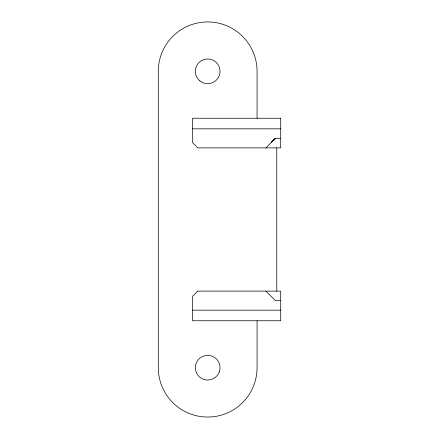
<?xml version="1.0" encoding="UTF-8"?>
<svg xmlns="http://www.w3.org/2000/svg" width="439" height="439" viewBox="0 0 439 439"><rect width="100%" height="100%" fill="white"/><g stroke="black" fill="none" stroke-linecap="round" stroke-linejoin="round"><path stroke-width="0.66" d="M265.891 147.883L275.418 138.356L280.713 138.356M192.512 128.83L280.713 128.83M280.713 300.644L275.418 300.644L265.891 291.117M192.512 310.17L280.713 310.17M276.773 147.883L276.773 291.117M257.073 118.245L257.073 71.343A49.393 49.393 0 0 0 207.68 21.95A49.393 49.393 0 0 0 158.287 71.343L158.287 367.657A49.393 49.393 0 0 0 207.68 417.05A49.393 49.393 0 0 0 257.073 367.657L257.073 320.755M219.423 371.509L218.682 373.298A12.347 12.347 0 0 1 207.68 380.042L205.748 379.889A12.347 12.347 0 0 1 196.677 362.087L197.693 360.435A12.347 12.347 0 0 1 205.748 355.497L207.68 355.343A12.347 12.347 0 0 1 219.423 371.509M273.881 139.64L271.187 142.593L275.418 138.356L273.881 139.64M197.802 291.117L192.512 296.413L192.512 320.755L280.713 320.755L280.713 291.117L197.802 291.117M280.713 118.245L192.512 118.245L192.512 142.587L197.802 147.883L280.713 147.883L280.713 118.245M199.91 80.941A12.347 12.347 0 0 0 219.879 73.275A12.347 12.347 0 0 0 203.257 59.814A12.347 12.347 0 0 0 199.91 80.941"/></g></svg>
